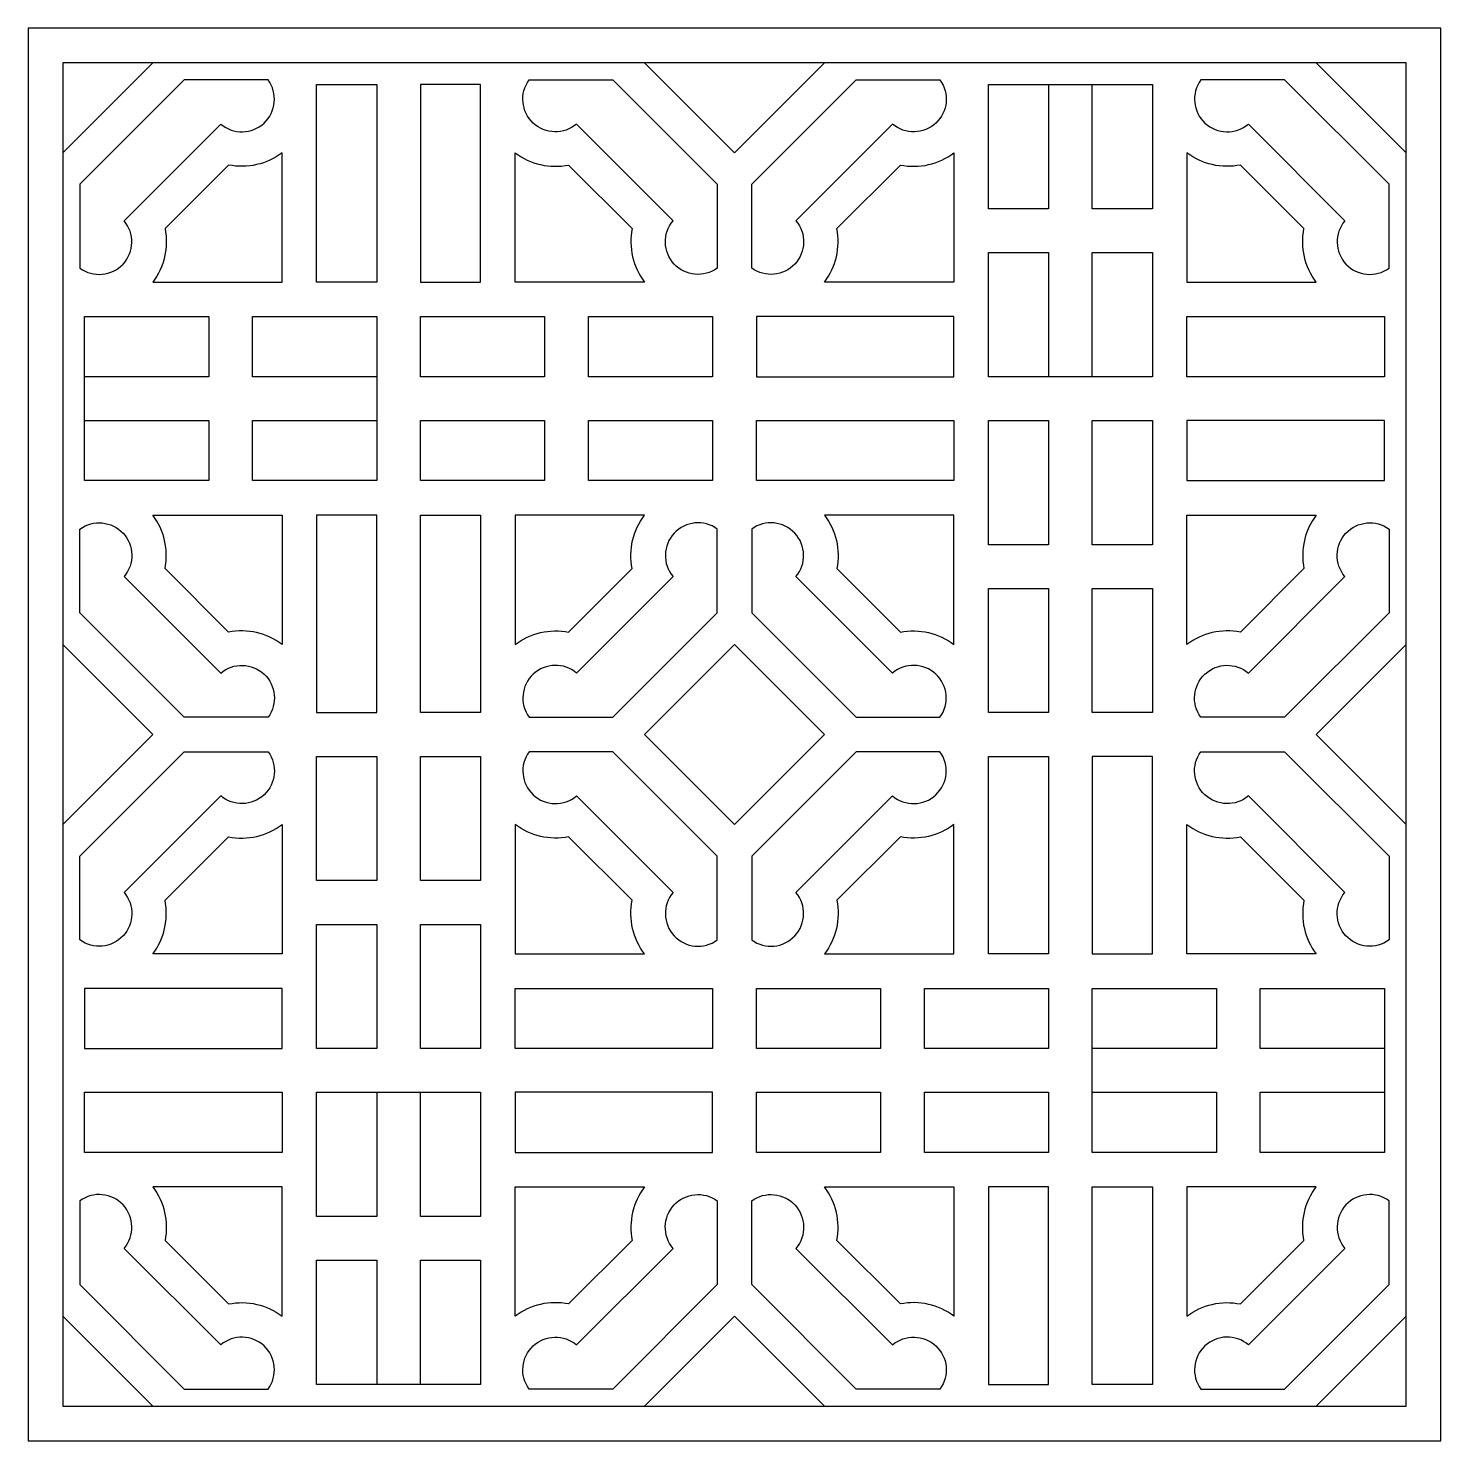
# Model space of a CAD drawing. Extents: x 222 to 1452, y 280 to 1509.
import ezdxf

# ---------------------------------------------------------------- set-up
doc = ezdxf.new("R2010")
doc.units = 0
doc.layers.add('LAYER_01', color=7, linetype='CONTINUOUS')

msp = doc.modelspace()

# ---------------------------------------------------------------- linework, layer by layer
at = {"layer": 'LAYER_01'}
for p, q in [((252.3, 1401), (330.8, 1479.5)), ((837.2, 1401), (758.8, 1479.5)), ((915.7, 1479.5), (837.2, 1401)), ((1343.6, 1479.5), (1422.1, 1401)), ((252.3, 973), (330.8, 894.6)), ((837.2, 973), (758.8, 894.6)), ((915.7, 894.6), (837.2, 973)), ((1343.6, 894.6), (1422.1, 973)), ((330.8, 894.6), (252.3, 816.1)), ((758.8, 894.6), (837.2, 816.1)), ((837.2, 816.1), (915.7, 894.6)), ((1422.1, 816.1), (1343.6, 894.6)), ((330.8, 309.7), (252.3, 388.1)), ((758.8, 309.7), (837.2, 388.1)), ((837.2, 388.1), (915.7, 309.7)), ((1422.1, 388.1), (1343.6, 309.7))]:
    msp.add_line(p, q, dxfattribs=at)
for points in [[(222.3, 279.7), (1452.1, 279.7), (1452.1, 1509.5), (222.3, 1509.5)], [(252.3, 309.7), (1422.1, 309.7), (1422.1, 1479.5), (252.3, 1479.5)], [(525.7, 1460.4), (525.7, 1288.4), (473.4, 1288.4), (473.4, 1460.4)], [(563.8, 1288.4), (616.2, 1288.4), (616.2, 1460.4), (563.8, 1460.4)], [(563.8, 1206.1), (563.8, 1258.4), (671.9, 1258.4), (671.9, 1206.1)], [(818.2, 1206.1), (710, 1206.1), (710, 1258.4), (818.2, 1258.4)], [(1028.3, 1258.4), (856.3, 1258.4), (856.3, 1206.1), (1028.3, 1206.1)], [(1403.1, 1206.1), (1231, 1206.1), (1231, 1258.4), (1403.1, 1258.4)], [(563.8, 1168), (671.9, 1168), (671.9, 1115.6), (563.8, 1115.6)], [(710, 1115.6), (710, 1168), (818.2, 1168), (818.2, 1115.6)], [(1028.3, 1115.6), (856.3, 1115.6), (856.3, 1168), (1028.3, 1168)], [(1110.6, 1168), (1110.6, 1059.8), (1058.3, 1059.8), (1058.3, 1168)], [(1148.7, 1168), (1201, 1168), (1201, 1059.8), (1148.7, 1059.8)], [(1231, 1168), (1231, 1115.6), (1403.1, 1115.6), (1403.1, 1168)], [(473.4, 1085.6), (473.4, 913.6), (525.7, 913.6), (525.7, 1085.6)], [(616.2, 1085.6), (616.2, 913.6), (563.8, 913.6), (563.8, 1085.6)], [(1058.3, 1021.8), (1110.6, 1021.8), (1110.6, 913.6), (1058.3, 913.6)], [(1148.7, 913.6), (1148.7, 1021.8), (1201, 1021.8), (1201, 913.6)], [(525.7, 875.5), (525.7, 767.4), (473.4, 767.4), (473.4, 875.5)], [(616.2, 767.4), (563.8, 767.4), (563.8, 875.5), (616.2, 875.5)], [(1058.3, 703.5), (1058.3, 875.5), (1110.6, 875.5), (1110.6, 703.5)], [(1201, 703.5), (1201, 875.5), (1148.7, 875.5), (1148.7, 703.5)], [(525.7, 621.2), (473.4, 621.2), (473.4, 729.3), (525.7, 729.3)], [(563.8, 621.2), (563.8, 729.3), (616.2, 729.3), (616.2, 621.2)], [(443.4, 621.2), (443.4, 673.5), (271.4, 673.5), (271.4, 621.2)], [(646.2, 673.5), (818.2, 673.5), (818.2, 621.2), (646.2, 621.2)], [(964.4, 673.5), (964.4, 621.2), (856.3, 621.2), (856.3, 673.5)], [(1110.6, 621.2), (1002.5, 621.2), (1002.5, 673.5), (1110.6, 673.5)], [(271.4, 583.1), (443.4, 583.1), (443.4, 530.7), (271.4, 530.7)], [(646.2, 530.7), (818.2, 530.7), (818.2, 583.1), (646.2, 583.1)], [(856.3, 583.1), (964.4, 583.1), (964.4, 530.7), (856.3, 530.7)], [(1110.6, 583.1), (1110.6, 530.7), (1002.5, 530.7), (1002.5, 583.1)], [(1110.6, 500.7), (1058.3, 500.7), (1058.3, 328.7), (1110.6, 328.7)], [(1148.7, 328.7), (1148.7, 500.7), (1201, 500.7), (1201, 328.7)]]:
    msp.add_lwpolyline(points, close=True, dxfattribs=at)
for points in [[(389.9, 1426, 0.886228), (431.2, 1464.5), (358.2, 1464.5), (267.3, 1373.6), (267.3, 1300.6, 0.886228), (305.8, 1341.9)], [(699.7, 1426, -0.886228), (658.4, 1464.5), (731.3, 1464.5), (822.2, 1373.6), (822.2, 1300.6, -0.886228), (783.7, 1341.9)], [(890.7, 1341.9, -0.886228), (852.2, 1300.6), (852.2, 1373.6), (943.1, 1464.5), (1016.1, 1464.5, -0.886228), (974.8, 1426)], [(1368.6, 1341.9, 0.886228), (1407.1, 1300.6), (1407.1, 1373.6), (1316.2, 1464.5), (1243.2, 1464.5, 0.886228), (1284.6, 1426)], [(443.4, 1401, -0.213993), (396.7, 1390.4), (341.4, 1335, -0.213993), (330.7, 1288.4), (443.4, 1288.4)], [(646.2, 1401, 0.213993), (692.8, 1390.4), (748.1, 1335, 0.213993), (758.8, 1288.4), (646.2, 1288.4)], [(915.6, 1288.4, 0.213993), (926.3, 1335), (981.6, 1390.4, 0.213993), (1028.3, 1401), (1028.3, 1288.4)], [(1343.7, 1288.4, -0.213993), (1333, 1335), (1277.7, 1390.4, -0.213993), (1231, 1401), (1231, 1288.4)], [(443.4, 973, 0.213993), (396.7, 983.6), (341.4, 1039, 0.213993), (330.7, 1085.6), (443.4, 1085.6)], [(646.2, 973, -0.213993), (692.8, 983.6), (748.1, 1039, -0.213993), (758.8, 1085.6), (646.2, 1085.6)], [(915.6, 1085.6, -0.213993), (926.3, 1039), (981.6, 983.6, -0.213993), (1028.3, 973), (1028.3, 1085.6)], [(1343.7, 1085.6, 0.213993), (1333, 1039), (1277.7, 983.6, 0.213993), (1231, 973), (1231, 1085.6)], [(389.9, 948.1, -0.886228), (431.2, 909.6), (358.2, 909.6), (267.3, 1000.5), (267.3, 1073.4, -0.886228), (305.8, 1032.1)], [(699.7, 948.1, 0.886228), (658.4, 909.6), (731.3, 909.6), (822.2, 1000.5), (822.2, 1073.4, 0.886228), (783.7, 1032.1)], [(890.7, 1032.1, 0.886228), (852.2, 1073.4), (852.2, 1000.5), (943.1, 909.6), (1016.1, 909.6, 0.886228), (974.8, 948.1)], [(1368.6, 1032.1, -0.886228), (1407.1, 1073.4), (1407.1, 1000.5), (1316.2, 909.6), (1243.2, 909.6, -0.886228), (1284.6, 948.1)], [(305.8, 757, -0.886228), (267.3, 715.7), (267.3, 788.7), (358.2, 879.6), (431.2, 879.6, -0.886228), (389.9, 841.1)], [(783.7, 757, 0.886228), (822.2, 715.7), (822.2, 788.7), (731.3, 879.6), (658.4, 879.6, 0.886228), (699.7, 841.1)], [(974.8, 841.1, 0.886228), (1016.1, 879.6), (943.1, 879.6), (852.2, 788.7), (852.2, 715.7, 0.886228), (890.7, 757)], [(1284.6, 841.1, -0.886228), (1243.2, 879.6), (1316.2, 879.6), (1407.1, 788.7), (1407.1, 715.7, -0.886228), (1368.6, 757)], [(330.7, 703.5, 0.213993), (341.4, 750.2), (396.7, 805.5, 0.213993), (443.4, 816.2), (443.4, 703.5)], [(758.8, 703.5, -0.213993), (748.1, 750.2), (692.8, 805.5, -0.213993), (646.2, 816.2), (646.2, 703.5)], [(1028.3, 816.2, -0.213993), (981.6, 805.5), (926.3, 750.2, -0.213993), (915.6, 703.5), (1028.3, 703.5)], [(1231, 816.2, 0.213993), (1277.7, 805.5), (1333, 750.2, 0.213993), (1343.7, 703.5), (1231, 703.5)], [(305.8, 447.2, 0.886228), (267.3, 488.6), (267.3, 415.6), (358.2, 324.7), (431.2, 324.7, 0.886228), (389.9, 363.2)], [(330.7, 500.7, -0.213993), (341.4, 454.1), (396.7, 398.8, -0.213993), (443.4, 388.1), (443.4, 500.7)], [(758.8, 500.7, 0.213993), (748.1, 454.1), (692.8, 398.8, 0.213993), (646.2, 388.1), (646.2, 500.7)], [(783.7, 447.2, -0.886228), (822.2, 488.6), (822.2, 415.6), (731.3, 324.7), (658.4, 324.7, -0.886228), (699.7, 363.2)], [(974.8, 363.2, -0.886228), (1016.1, 324.7), (943.1, 324.7), (852.2, 415.6), (852.2, 488.6, -0.886228), (890.7, 447.2)], [(1028.3, 388.1, 0.213993), (981.6, 398.8), (926.3, 454.1, 0.213993), (915.6, 500.7), (1028.3, 500.7)], [(1231, 388.1, -0.213993), (1277.7, 398.8), (1333, 454.1, -0.213993), (1343.7, 500.7), (1231, 500.7)], [(1284.6, 363.2, 0.886228), (1243.2, 324.7), (1316.2, 324.7), (1407.1, 415.6), (1407.1, 488.6, 0.886228), (1368.6, 447.2)]]:
    msp.add_lwpolyline(points, format="xyb", close=True, dxfattribs=at)
for points in [[(1110.6, 1460.4), (1110.6, 1352.3), (1058.3, 1352.3), (1058.3, 1460.4), (1201, 1460.4), (1201, 1352.3), (1148.7, 1352.3), (1148.7, 1460.4)], [(1148.7, 1206.1), (1148.7, 1314.2), (1201, 1314.2), (1201, 1206.1), (1058.3, 1206.1), (1058.3, 1314.2), (1110.6, 1314.2), (1110.6, 1206.1)], [(271.4, 1168), (379.5, 1168), (379.5, 1115.6), (271.4, 1115.6), (271.4, 1258.4), (379.5, 1258.4), (379.5, 1206.1), (271.4, 1206.1)], [(525.7, 1206.1), (417.6, 1206.1), (417.6, 1258.4), (525.7, 1258.4), (525.7, 1115.6), (417.6, 1115.6), (417.6, 1168), (525.7, 1168)], [(1148.7, 583.1), (1256.8, 583.1), (1256.8, 530.7), (1148.7, 530.7), (1148.7, 673.5), (1256.8, 673.5), (1256.8, 621.2), (1148.7, 621.2)], [(1403.1, 621.2), (1294.9, 621.2), (1294.9, 673.5), (1403.1, 673.5), (1403.1, 530.7), (1294.9, 530.7), (1294.9, 583.1), (1403.1, 583.1)], [(525.7, 583.1), (525.7, 475), (473.4, 475), (473.4, 583.1), (616.2, 583.1), (616.2, 475), (563.8, 475), (563.8, 583.1)], [(563.8, 328.7), (563.8, 436.9), (616.2, 436.9), (616.2, 328.7), (473.4, 328.7), (473.4, 436.9), (525.7, 436.9), (525.7, 328.7)]]:
    msp.add_lwpolyline(points, dxfattribs=at)

doc.saveas('drawing.dxf')
